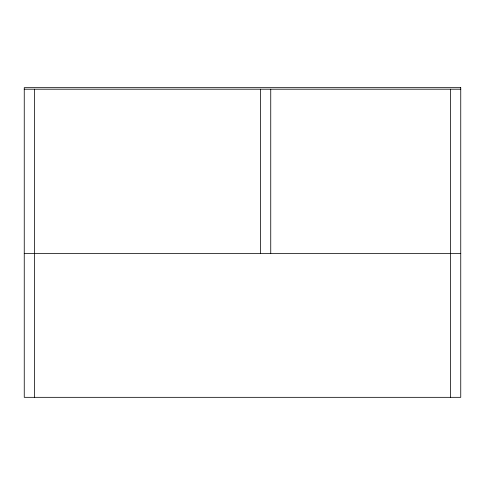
<?xml version="1.0" encoding="UTF-8"?>
<svg xmlns="http://www.w3.org/2000/svg" width="485" height="485" viewBox="0 0 485 485"><rect width="100%" height="100%" fill="white"/><g stroke="black" fill="none" stroke-linecap="round" stroke-linejoin="round"><path stroke-width="0.73" d="M24.25 89.21L460.75 89.21M24.25 253.54L460.75 253.54M450.48 89.21L450.48 397.33M270.745 89.21L270.745 253.54M260.475 89.21L260.475 253.54M34.52 89.21L34.52 397.33M460.75 87.67L24.25 87.67L24.25 397.33L460.75 397.33L460.75 87.67"/></g></svg>
